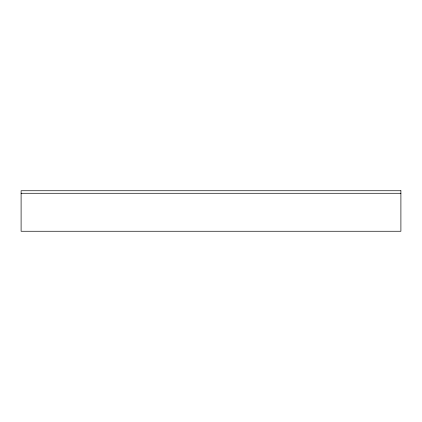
<?xml version="1.0" encoding="UTF-8"?>
<svg xmlns="http://www.w3.org/2000/svg" width="422" height="422" viewBox="0 0 422 422"><rect width="100%" height="100%" fill="white"/><g stroke="black" fill="none" stroke-linecap="round" stroke-linejoin="round"><path stroke-width="0.63" d="M21.1 193.276L400.9 193.276M400.9 190.744L21.1 190.744L21.1 231.256L400.9 231.256L400.9 190.744"/></g></svg>
